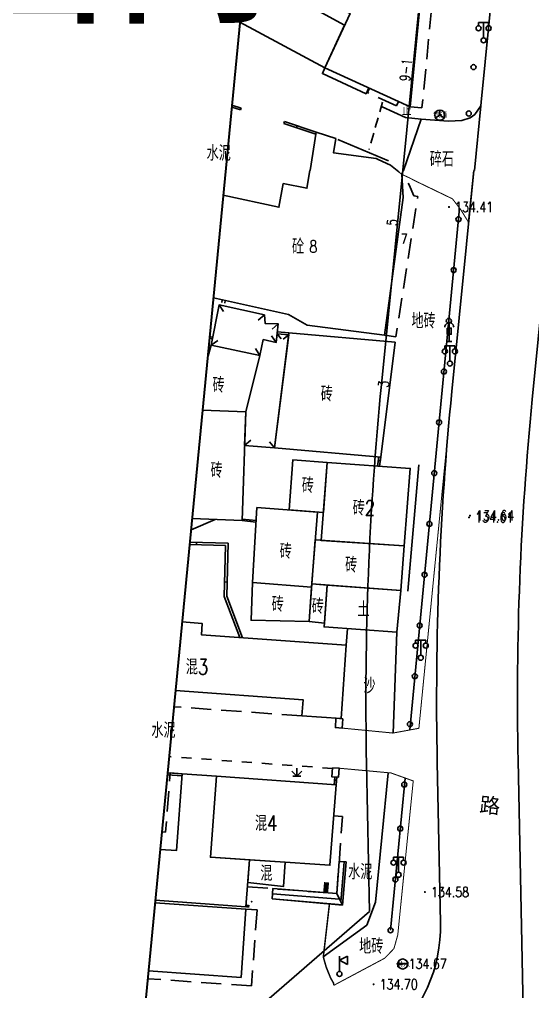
# Model space of a CAD drawing. Extents: x 529262 to 576451, y 2694391 to 2717535.
# Drawn here: x 565128.8 to 565179.6, y 2710315.3 to 2710411.6 of the extents above; entities that cross this region are included whole.
import ezdxf
from ezdxf.enums import TextEntityAlignment as Align
from ezdxf.xclip import XClip

# ---------------------------------------------------------------- set-up
doc = ezdxf.new("R2010")
doc.units = 0
doc.header["$XCLIPFRAME"] = 0
for name, pattern in [('ACAD_ISO12W100', [22, 12, -3, 0.5, -3, 0.5, -3]), ('X14', [1.6, 1, -0.6]), ('X5', [3, 2, -1]), ('X6', [2, 1, -1])]:
    doc.linetypes.add(name, pattern=pattern)
doc.layers.add('ASSIST', color=7, linetype='Continuous', plot=False)
for name, color, linetype in [('COMPONENT', 8, 'Continuous'), ('DLDW', 8, 'Continuous'), ('DLSS', 4, 'Continuous'), ('DMTZ', 8, 'Continuous'), ('GCD', 8, 'Continuous'), ('GXYZ', 8, 'Continuous'), ('JMD', 8, 'Continuous'), ('PP-COM', 7, 'Continuous'), ('RD-中线', 40, 'Continuous'), ('RD-侧石线', 130, 'Continuous'), ('RD-红线', 7, 'Continuous'), ('ZBTZ', 8, 'Continuous'), ('ZJ', 7, 'Continuous'), ('地块名称', 1, 'Continuous')]:
    doc.layers.add(name, color=color, linetype=linetype)
doc.layers.add('控制界线1', color=30, linetype='ACAD_ISO12W100', lineweight=35)
doc.styles.add('HZ', font='rs.shx', dxfattribs={"width": 0.8, "bigfont": 'hztxt.shx'})
doc.styles.add('STYLE1', font='simhei.ttf')
doc.styles.add('宋体', font='', dxfattribs={"width": 0.75})
doc.styles.add('等线体', font='simhei.ttf')
doc.styles.get('宋体').set_extended_font_data('SimSun')
doc.linetypes.add('10422', pattern='A,0.75,[150,AAA.SHX,S=0.5,R=0,X=0,Y=0.5],1.5,[177,AAA.SHX,S=1,R=0,X=0,Y=0.4],0.75', length=3)
doc.linetypes.add('1161', pattern='A,0,[149,AAA.SHX,S=0.15,R=0,X=0,Y=0],-1.6', length=1.6)
doc.linetypes.add('443', pattern='A,9.4,[169,AAA.SHX,S=1,R=0,X=0,Y=0.15],0.6', length=10)

# ---------------------------------------------------------------- blocks, each defined once
blk = doc.blocks.new('A$C19FD0107')
at = {"layer": 'RD-中线', "color": 8, "linetype": 'Continuous', "flags": 128}
blk.add_lwpolyline([(-5786, 16309.457), (-5818.395, 15983.383, 0.029847), (-5819.803, 15947.626), (-5819.001, 15908.169)], format="xyb", dxfattribs=at)
at = {"layer": 'RD-红线', "color": 8, "linetype": 'Continuous', "flags": 128}
blk.add_lwpolyline([(-5823.027, 16088.488), (-5823.126, 16087.493), (-5823.179, 16086.957), (-5831.276, 16005.458)], dxfattribs=at)
blk.add_lwpolyline([(-5831.276, 16005.458), (-5833.322, 15984.866, 0.029847), (-5834.8, 15947.321), (-5834.502, 15932.682)], format="xyb", dxfattribs=at)
at = {"layer": 'RD-红线', "color": 8}
blk.add_lwpolyline([(-5851.906, 15917.571), (-5834.502, 15932.682, 0.468426)], format="xyb", dxfattribs=at)
blk = doc.blocks.new('GC200')
at = {"linetype": 'Continuous', "const_width": 0.2, "flags": 128}
blk.add_lwpolyline([(-0.1, 0, 1), (0.1, 0, 1)], format="xyb", close=True, dxfattribs=at)
blk = doc.blocks.new('gc097')
at = {"color": 8}
for p, q in [((-1, 2.9), (-1, 3.5)), ((-1, 3.5), (1, 3.5)), ((0, 0.5), (0, 3.5)), ((1, 3.5), (1, 2.9))]:
    blk.add_line(p, q, dxfattribs=at)
for centre in [(-1, 2.4), (1, 2.4), (0, 0)]:
    blk.add_circle(centre, 0.5, dxfattribs=at)
blk = doc.blocks.new('gc170')
at = {"color": 8, "linetype": 'Continuous'}
blk.add_circle((0, 0), 0.5, dxfattribs=at)
blk = doc.blocks.new('gcbj0101')
blk.add_line((-1, 0), (1, 0))
blk.add_circle((0, 0), 1)
blk = doc.blocks.new('gcbj0107')
for q in [(-0.87, -0.5), (0, 1), (0.87, -0.5)]:
    blk.add_line((0, 0), q)
blk.add_circle((0, 0), 1)

msp = doc.modelspace()

# ---------------------------------------------------------------- linework, layer by layer
at = {"layer": 'ASSIST', "color": 252, "linetype": 'Continuous', "flags": 128}
for points in [[(565172.402, 2710392.959), (565167.462, 2710341.256)], [(565172.402, 2710392.959), (565167.462, 2710341.256)], [(565148.21, 2710362.108), (565145.822, 2710361.067)], [(565148.21, 2710362.108), (565145.822, 2710361.067)], [(565167.008, 2710336.499), (565165.567, 2710321.42)], [(565167.008, 2710336.499), (565165.567, 2710321.42)]]:
    msp.add_lwpolyline(points, dxfattribs=at)
for points in [[(565161.174, 2710328.193), (565160.489, 2710328.243), (565160.253, 2710325.045), (565160.811, 2710323.917)], [(565161.174, 2710328.193), (565160.489, 2710328.243), (565160.253, 2710325.045), (565160.811, 2710323.917)], [(565153.837, 2710324.539), (565153.915, 2710325.54), (565160.253, 2710325.045), (565160.811, 2710323.917)], [(565153.837, 2710324.539), (565153.915, 2710325.54), (565160.253, 2710325.045), (565160.811, 2710323.917)]]:
    msp.add_lwpolyline(points, close=True, dxfattribs=at)
at = {"layer": 'ASSIST', "color": 252, "linetype": 'Continuous'}
msp.add_point((565151.811, 2710324.261), dxfattribs=at)
msp.add_point((565151.811, 2710324.261), dxfattribs=at)
at = {"layer": 'DLDW', "color": 252, "linetype": 'Continuous'}
for p, q in [((565171.379, 2710379.745, 1.85), (565171.379, 2710381.597, 1.85)), ((565171.129, 2710379.745, 1.85), (565171.629, 2710379.745, 1.85))]:
    msp.add_line(p, q, dxfattribs=at)
at = {"layer": 'DLDW', "color": 252}
for p, q in [((565170.944, 2710379.005), (565170.944, 2710379.305)), ((565170.944, 2710379.305), (565171.944, 2710379.305)), ((565171.444, 2710377.805), (565171.444, 2710379.305)), ((565171.944, 2710379.305), (565171.944, 2710379.005)), ((565168.052, 2710349.86), (565168.052, 2710350.16)), ((565168.052, 2710350.16), (565169.052, 2710350.16)), ((565168.552, 2710348.66), (565168.552, 2710350.16)), ((565169.052, 2710350.16), (565169.052, 2710349.86)), ((565165.863, 2710328.363), (565165.863, 2710328.663)), ((565165.863, 2710328.663), (565166.863, 2710328.663)), ((565166.363, 2710327.163), (565166.363, 2710328.663)), ((565166.863, 2710328.663), (565166.863, 2710328.363)), ((565160.513, 2710317.34, 134.87), (565160.513, 2710318.84, 134.87)), ((565160.513, 2710318.44, 134.87), (565161.313, 2710318.84, 134.87)), ((565161.313, 2710318.04, 134.87), (565160.513, 2710318.44, 134.87)), ((565161.313, 2710318.84, 134.87), (565161.313, 2710318.04, 134.87))]:
    msp.add_line(p, q, dxfattribs=at)
at = {"layer": 'DLDW', "color": 252, "linetype": 'X14', "flags": 128}
msp.add_lwpolyline([(565164.766, 2710403.442), (565163.449, 2710398.757)], dxfattribs=at)
at = {"layer": 'DLDW', "color": 252, "linetype": 'Continuous', "elevation": 1.85}
msp.add_lwpolyline([(565171.186, 2710381.074), (565171.571, 2710381.074), (565171.571, 2710380.458), (565171.186, 2710380.458)], close=True, dxfattribs=at)
at = {"layer": 'DLDW', "color": 252}
for centre in [(565170.944, 2710378.755), (565171.944, 2710378.755), (565171.444, 2710377.555), (565168.052, 2710349.61), (565169.052, 2710349.61), (565168.552, 2710348.41), (565165.863, 2710328.113), (565166.863, 2710328.113), (565166.363, 2710326.913), (565160.513, 2710317.09, 134.87)]:
    msp.add_circle(centre, 0.25, dxfattribs=at)
at = {"layer": 'DLDW', "color": 252, "linetype": 'Continuous'}
msp.add_ellipse((565171.381, 2710381.157, 1.85), major_axis=(0, 0.442), ratio=1, start_param=4.712389, end_param=7.853982, dxfattribs=at)
at = {"layer": 'DLSS', "linetype": 'Continuous'}
msp.add_lwpolyline([(565174.119, 2710458.363), (565178.184, 2710456.991), (565179.529, 2710455.381), (565179.576, 2710454.667), (565176.939, 2710427.766), (565174.526, 2710403.452), (565174.518, 2710403.093), (565173.903, 2710402.237), (565173.455, 2710401.889), (565172.626, 2710401.616), (565171.293, 2710401.566), (565168.59, 2710401.747)], dxfattribs=at)
at = {"layer": 'DLSS', "linetype": 'Continuous', "flags": 128}
for points, const_width, elevation in [([(565160.768, 2710341.443), (565165.813, 2710340.953), (565168.374, 2710341.424), (565173.295, 2710391.534), (565172.479, 2710392.859), (565171.692, 2710393.873), (565168.125, 2710395.595), (565167.389, 2710395.973), (565166.679, 2710396.295)], 0.1, 134.921), ([(565159.523, 2710324.032), (565158.916, 2710318.774), (565159.188, 2710317.803), (565159.411, 2710317.245), (565159.635, 2710316.695), (565159.928, 2710316.179), (565159.951, 2710315.96)], 0.15, 135.212)]:
    msp.add_lwpolyline(points, dxfattribs=dict(at, const_width=const_width, elevation=elevation))
at = {"layer": 'DLSS', "linetype": 'X6', "flags": 128}
msp.add_lwpolyline([(565159.827, 2710337.449), (565143.66, 2710338.624)], dxfattribs=at)
at = {"layer": 'DLSS', "linetype": 'Continuous', "const_width": 0.1}
msp.add_lwpolyline([(565160.469, 2710337.469), (565165.616, 2710336.998), (565167.815, 2710336.21), (565166.283, 2710320.949), (565165.901, 2710319.594), (565164.987, 2710318.646), (565159.951, 2710315.96)], dxfattribs=at)
at = {"layer": 'DMTZ', "linetype": '10422', "flags": 128}
for points, elevation in [([(565163.413, 2710404.859), (565163.15, 2710404.281), (565158.818, 2710406.284), (565159.063, 2710406.844)], -522.445), ([(565168.59, 2710401.747), (565167.054, 2710401.914), (565164.728, 2710402.984)], 134.223)]:
    msp.add_lwpolyline(points, dxfattribs=dict(at, elevation=elevation))
for points in [[(565160.365, 2710399.745), (565165.367, 2710397.646)], [(565167.279, 2710355.002), (565168.369, 2710367.524)]]:
    msp.add_lwpolyline(points, dxfattribs=at)
at = {"layer": 'JMD', "linetype": 'Continuous'}
for p, q in [((565150.792, 2710402.862), (565150.733, 2710402.672)), ((565155.087, 2710401.517), (565155.023, 2710401.327)), ((565156.339, 2710401.098), (565156.275, 2710400.909)), ((565148.603, 2710383.364), (565149.04, 2710382.694)), ((565153.083, 2710382.372), (565152.479, 2710381.847)), ((565154.45, 2710381.484), (565153.847, 2710380.959)), ((565147.805, 2710379.389), (565148.474, 2710379.828)), ((565154.258, 2710379.641), (565153.79, 2710380.289)), ((565154.364, 2710380.487), (565154.753, 2710379.991)), ((565155.492, 2710380.389), (565154.953, 2710379.977)), ((565152.638, 2710378.358), (565152.204, 2710379.03)), ((565151.13, 2710369.428), (565151.727, 2710369.961)), ((565154.088, 2710369.193), (565153.582, 2710369.814)), ((565164.554, 2710367.925), (565164.356, 2710367.95)), ((565151.703, 2710361.903, 134.922), (565151.719, 2710362.052, 134.922)), ((565146.378, 2710359.856, 135.125), (565146.372, 2710359.6, 135.125)), ((565149.411, 2710355.909, 134.811), (565149.156, 2710355.916, 134.811)), ((565160.219, 2710336.277, 135.027), (565160.019, 2710336.291, 135.027)), ((565160.489, 2710328.243), (565160.253, 2710325.045)), ((565161.174, 2710328.193), (565160.489, 2710328.243)), ((565160.987, 2710328.207), (565160.659, 2710324.225)), ((565153.837, 2710324.539), (565153.915, 2710325.54)), ((565153.877, 2710325.041), (565160.531, 2710324.483)), ((565153.915, 2710325.54), (565160.253, 2710325.045)), ((565160.253, 2710325.045), (565160.811, 2710323.917)), ((565160.253, 2710325.045), (565160.811, 2710323.917)), ((565153.838, 2710324.543), (565160.809, 2710323.921))]:
    msp.add_line(p, q, dxfattribs=at)
at = {"layer": 'JMD', "linetype": 'Continuous', "flags": 128}
for points, elevation in [([(565159.063, 2710406.844), (565167.507, 2710402.992), (565171.212, 2710441.266), (565164.093, 2710442.67), (565163.604, 2710437.996), (565162.119, 2710418.799), (565161.882, 2710416.044), (565160.356, 2710412.868), (565161.561, 2710412.235), (565159.063, 2710406.844)], -2.629), ([(565147.805, 2710379.389), (565148.603, 2710383.364), (565153.083, 2710382.372), (565153.149, 2710381.529), (565154.45, 2710381.484), (565154.258, 2710379.641), (565152.977, 2710379.921), (565152.638, 2710378.358)], 1.189), ([(565166.028, 2710379.677), (565155.517, 2710380.588), (565154.088, 2710369.193), (565164.599, 2710368.283)], 0.751), ([(565159.299, 2710367.762), (565155.909, 2710368.019), (565155.532, 2710363.048), (565158.922, 2710362.791)], -0.084), ([(565159.299, 2710367.762), (565167.513, 2710367.172), (565166.904, 2710359.508), (565158.713, 2710360.041)], -0.084), ([(565152.328, 2710363.291), (565158.323, 2710362.837), (565157.759, 2710355.393), (565151.904, 2710355.861)], -134.018), ([(565157.785, 2710355.727), (565158.114, 2710360.08), (565166.904, 2710359.508), (565166.593, 2710355.06)], -528.78), ([(565157.503, 2710352.01), (565151.763, 2710352.125), (565151.904, 2710355.861), (565157.759, 2710355.393)], -134.018), ([(565159.307, 2710355.612), (565157.785, 2710355.727), (565157.503, 2710352.01), (565159.021, 2710351.837)], -528.78), ([(565166.593, 2710355.06), (565159.307, 2710355.612), (565158.993, 2710351.469), (565166.184, 2710350.951)], -528.78), ([(565159.831, 2710337.512), (565160.469, 2710337.469), (565160.405, 2710336.568), (565159.767, 2710336.611)], 134.911), ([(565148.328, 2710336.689), (565160.188, 2710335.825), (565159.568, 2710327.849), (565147.744, 2710328.647)], 134.457), ([(565151.45, 2710326.143), (565154.983, 2710325.768), (565155.144, 2710328.148), (565151.625, 2710328.385)], 135.124)]:
    msp.add_lwpolyline(points, close=True, dxfattribs=dict(at, elevation=elevation))
at = {"layer": 'JMD', "linetype": 'Continuous'}
for points in [[(565167.507, 2710402.992), (565171.212, 2710441.266)], [(565146.925, 2710351.811), (565144.944, 2710351.954)], [(565160.691, 2710342.392), (565161.179, 2710349.645)]]:
    msp.add_lwpolyline(points, dxfattribs=at)
at = {"layer": 'JMD', "linetype": 'X5', "flags": 128}
for points, elevation in [([(565167.507, 2710402.992), (565168.681, 2710402.897), (565172.36, 2710440.966), (565171.212, 2710441.266)], -529.383), ([(565144.936, 2710336.924), (565143.764, 2710337.008), (565143.296, 2710331.141), (565142.942, 2710331.168)], -526.339)]:
    msp.add_lwpolyline(points, dxfattribs=dict(at, elevation=elevation))
at = {"layer": 'JMD', "linetype": 'Continuous', "elevation": 523.287}
msp.add_lwpolyline([(565150.665, 2710411.355), (565159.063, 2710406.844), (565161.024, 2710411.076), (565158.404, 2710412.483), (565159.954, 2710415.368), (565151.483, 2710419.846)], dxfattribs=at)
at = {"layer": 'JMD', "linetype": 'X5'}
for points, elevation in [([(565166.359, 2710403.516), (565166.165, 2710403.09), (565163.295, 2710404.399), (565163.489, 2710404.825)], -528.73), ([(565151.418, 2710325.734), (565160.253, 2710325.045), (565160.816, 2710332.7), (565159.951, 2710332.767)], -527.739), ([(565151.247, 2710323.505), (565152.358, 2710323.428), (565151.811, 2710315.922), (565141.54, 2710316.611)], -527.764)]:
    msp.add_lwpolyline(points, dxfattribs=dict(at, elevation=elevation))
at = {"layer": 'JMD', "linetype": 'Continuous', "flags": 128}
for points in [[(565150.733, 2710402.672), (565149.855, 2710402.947)], [(565150.792, 2710402.862), (565149.875, 2710403.15)], [(565158.185, 2710400.27), (565155.023, 2710401.327)], [(565158.217, 2710400.47), (565155.087, 2710401.517)], [(565157.619, 2710396.687), (565158.217, 2710400.47), (565160.144, 2710399.847), (565159.926, 2710398.42), (565164.143, 2710397.862), (565164.348, 2710397.769), (565165.562, 2710397.194), (565166.222, 2710396.687)], [(565166.219, 2710396.687), (565166.381, 2710396.562), (565166.679, 2710396.295), (565166.822, 2710393.999), (565164.975, 2710380.357), (565157.318, 2710381.358), (565155.464, 2710382.418), (565148.036, 2710384.064)], [(565149.016, 2710394.235), (565154.528, 2710393.037), (565154.956, 2710395.377), (565157.298, 2710394.923), (565157.577, 2710396.687)], [(565148.864, 2710383.603), (565148.916, 2710383.847)], [(565149.157, 2710383.54), (565149.21, 2710383.784)], [(565155.492, 2710380.389), (565154.347, 2710380.489)], [(565155.517, 2710380.588), (565154.367, 2710380.688)], [(565164.4, 2710368.3), (565164.287, 2710367.404)], [(565164.599, 2710368.283), (565164.487, 2710367.389)]]:
    msp.add_lwpolyline(points, dxfattribs=at)
at = {"layer": 'JMD', "linetype": 'X5', "flags": 128}
msp.add_lwpolyline([(565164.975, 2710380.357), (565166.107, 2710380.204), (565168.266, 2710394.117), (565167.869, 2710394.183), (565167.424, 2710395.269), (565166.679, 2710396.295)], dxfattribs=at)
at = {"layer": 'JMD', "linetype": 'Continuous', "flags": 128}
for points, elevation in [([(565147.652, 2710380.072), (565147.932, 2710380.018)], 135.067), ([(565147.666, 2710380.222), (565147.961, 2710380.165)], 135.067), ([(565146.966, 2710372.949), (565151.244, 2710372.771), (565152.638, 2710378.358), (565147.805, 2710379.389), (565147.462, 2710378.103)], 135.086), ([(565145.931, 2710362.207), (565150.877, 2710361.991), (565151.244, 2710372.771), (565146.966, 2710372.949)], 1.404), ([(565150.877, 2710361.991), (565152.246, 2710361.845)], 134.922), ([(565150.882, 2710362.142), (565152.254, 2710361.995)], 134.922), ([(565145.682, 2710359.619), (565149.25, 2710359.527)], 135.125), ([(565145.707, 2710359.873), (565149.512, 2710359.776)], 135.125), ([(565150.641, 2710350.408), (565149.118, 2710354.48), (565149.25, 2710359.527)], 134.811), ([(565149.256, 2710359.783), (565149.256, 2710359.783)], 134.811), ([(565150.922, 2710350.388), (565149.375, 2710354.523), (565149.512, 2710359.776)], 134.811), ([(565149.506, 2710359.52), (565149.506, 2710359.52)], 135.125), ([(565144.944, 2710351.954), (565146.925, 2710351.811), (565146.844, 2710350.683), (565161.179, 2710349.645), (565160.691, 2710342.392), (565156.799, 2710342.644), (565156.916, 2710344.25), (565144.29, 2710345.164)], 134.948), ([(565142.29, 2710324.399), (565151.263, 2710323.747), (565151.625, 2710328.385), (565147.744, 2710328.647), (565148.328, 2710336.689), (565144.936, 2710336.924), (565144.382, 2710329.303), (565142.774, 2710329.422)], 134.457), ([(565143.487, 2710336.825), (565144.922, 2710336.724)], -529.208), ([(565143.506, 2710337.024), (565144.936, 2710336.924)], -529.208), ([(565159.989, 2710335.838), (565160.04, 2710336.593)], 135.027), ([(565160.188, 2710335.825), (565160.239, 2710336.579)], 135.027), ([(565142.264, 2710324.128), (565151.247, 2710323.505), (565150.777, 2710316.742), (565141.616, 2710317.4)], 135.099)]:
    msp.add_lwpolyline(points, dxfattribs=dict(at, elevation=elevation))
for points in [[(565155.492, 2710380.389), (565154.347, 2710380.489), (565154.258, 2710379.641), (565152.977, 2710379.921), (565152.638, 2710378.358), (565151.244, 2710372.771), (565151.13, 2710369.428), (565154.088, 2710369.193)], [(565160.854, 2710342.37), (565160.168, 2710342.426), (565160.107, 2710341.487), (565160.768, 2710341.443)]]:
    msp.add_lwpolyline(points, close=True, dxfattribs=at)
at = {"layer": 'JMD', "linetype": 'X5'}
msp.add_lwpolyline([(565156.799, 2710342.644), (565144.136, 2710343.565)], dxfattribs=at)
at = {"layer": 'JMD', "const_width": 1}
msp.add_lwpolyline([(565158.944, 2710325.693), (565159.442, 2710325.647)], dxfattribs=at)
at = {"layer": 'JMD', "linetype": '443', "const_width": 0.3, "elevation": 135.099, "flags": 128}
msp.add_lwpolyline([(565151.448, 2710323.659), (565151.471, 2710323.94)], dxfattribs=at)
at = {"layer": 'RD-侧石线', "color": 252, "linetype": 'Continuous', "flags": 128}
msp.add_lwpolyline([(565173.813, 2710396.687), (565171.637, 2710374.777, 0.029847), (565170.192, 2710338.066), (565170.515, 2710322.142)], format="xyb", dxfattribs=at)
msp.add_lwpolyline([(565173.813, 2710396.687), (565171.637, 2710374.777, 0.029847), (565170.192, 2710338.066), (565170.515, 2710322.142)], format="xyb", dxfattribs=at)
msp.add_lwpolyline([(565173.813, 2710396.687), (565171.637, 2710374.777, 0.029847), (565170.192, 2710338.066), (565170.515, 2710322.142)], format="xyb", dxfattribs=at)
at = {"layer": 'RD-侧石线', "color": 252, "linetype": 'Continuous'}
msp.add_lwpolyline([(565153.112, 2710307.032, 0.468426), (565170.515, 2710322.142, 0.468426)], format="xyb", dxfattribs=at)
msp.add_lwpolyline([(565153.112, 2710307.032, 0.468426), (565170.515, 2710322.142, 0.468426)], format="xyb", dxfattribs=at)
msp.add_lwpolyline([(565153.112, 2710307.032, 0.468426), (565170.515, 2710322.142, 0.468426)], format="xyb", dxfattribs=at)
at = {"layer": 'ZBTZ'}
for p, q in [((565156.29, 2710336.685), (565156.29, 2710337.485)), ((565155.79, 2710337.185), (565156.29, 2710336.685)), ((565155.89, 2710336.685), (565156.69, 2710336.685)), ((565156.29, 2710336.685), (565156.79, 2710337.185))]:
    msp.add_line(p, q, dxfattribs=at)
at = {"layer": 'ZBTZ', "linetype": '1161', "flags": 128}
for points, elevation in [([(565173.862, 2710396.687), (565174.518, 2710403.093)], 134.193), ([(565168.59, 2710401.747), (565166.859, 2710396.687)], 134.223), ([(565166.813, 2710396.687), (565166.679, 2710396.295)], 134.223), ([(565173.295, 2710391.534), (565173.822, 2710396.687)], 134.193), ([(565161.179, 2710349.645), (565161.299, 2710351.303)], 134.948), ([(565166.184, 2710350.951), (565165.813, 2710340.953)], 135.454)]:
    msp.add_lwpolyline(points, dxfattribs=dict(at, elevation=elevation))
at = {"layer": 'ZBTZ', "linetype": '1161'}
msp.add_lwpolyline([(565158.916, 2710318.774), (565163.226, 2710321.935), (565164.082, 2710324.205), (565165.342, 2710337.023)], dxfattribs=at)
at = {"layer": 'ZBTZ', "linetype": 'Continuous'}
for centre in [(565172.296, 2710391.851), (565171.816, 2710386.82), (565171.335, 2710381.79), (565170.854, 2710376.759), (565170.374, 2710371.728), (565169.893, 2710366.697), (565169.412, 2710361.666), (565168.932, 2710356.636), (565168.451, 2710351.605), (565167.97, 2710346.574), (565167.49, 2710341.831), (565166.924, 2710335.849), (565166.528, 2710331.482), (565166.048, 2710326.451), (565165.567, 2710321.42)]:
    msp.add_circle(centre, 0.25, dxfattribs=at)
at = {"layer": '控制界线1', "color": 252, "linetype": 'Continuous', "flags": 128}
msp.add_lwpolyline([(565188.368, 2710139.189), (565315.579, 2710129.586), (565330.583, 2710250.72), (565247.22, 2710284.672), (565280.117, 2710817.13), (565209.112, 2710830.885), (565187.376, 2710792.516), (565139.509, 2710295.527), (565131.76, 2710174.472)], close=True, dxfattribs=at)
msp.add_lwpolyline([(565188.368, 2710139.189), (565315.579, 2710129.586), (565330.583, 2710250.72), (565247.22, 2710284.672), (565280.117, 2710817.13), (565209.112, 2710830.885), (565187.376, 2710792.516), (565139.509, 2710295.527), (565131.76, 2710174.472)], close=True, dxfattribs=at)
msp.add_lwpolyline([(565188.368, 2710139.189), (565315.579, 2710129.586), (565330.583, 2710250.72), (565247.22, 2710284.672), (565280.117, 2710817.13), (565209.112, 2710830.885), (565187.376, 2710792.516), (565139.509, 2710295.527), (565131.76, 2710174.472)], close=True, dxfattribs=at)

# ---------------------------------------------------------------- block references
at = {"layer": 'COMPONENT', "linetype": 'Continuous', "xscale": 0.5, "yscale": 0.5}
for name, p in [('gcbj0107', (565170.45, 2710402.156)), ('gcbj0101', (565166.771, 2710318.076))]:
    msp.add_blockref(name, p, dxfattribs=at)
at = {"layer": 'DLDW', "color": 252, "linetype": 'Continuous', "xscale": 0.5, "yscale": 0.5, "zscale": 0.5}
msp.add_blockref('gc097', (565174.778, 2710409.572, -133.595), dxfattribs=at)
at = {"layer": 'GCD', "linetype": 'Continuous'}
ref = msp.add_blockref('GC200', (565171.352, 2710393.062, 134.411), dxfattribs=dict(at, xscale=0.5, yscale=0.5, zscale=0.5))
ref.add_attrib('height', '134.41', dxfattribs={"linetype": 'Continuous', "height": 1, "style": 'HZ', "width": 0.8}).set_placement((565171.952, 2710393.062, 134.411), align=Align.MIDDLE_LEFT)
ref = msp.add_blockref('GC200', (565173.338, 2710362.312, 134.609), dxfattribs=dict(at, xscale=0.5, yscale=0.5, zscale=0.5))
ref.add_attrib('height', '134.61', dxfattribs={"linetype": 'Continuous', "height": 1, "style": 'HZ', "width": 0.8}).set_placement((565173.938, 2710362.312, 134.609), align=Align.MIDDLE_LEFT)
ref = msp.add_blockref('GC200', (565173.434, 2710362.495, 134.639), dxfattribs=dict(at, xscale=0.5, yscale=0.5, zscale=0.5))
ref.add_attrib('height', '134.64', dxfattribs={"linetype": 'Continuous', "height": 1, "style": 'HZ', "width": 0.8}).set_placement((565174.034, 2710362.495, 134.639), align=Align.MIDDLE_LEFT)
ref = msp.add_blockref('GC200', (565168.966, 2710325.202, 134.582), dxfattribs=dict(at, xscale=0.5, yscale=0.5, zscale=0.5))
ref.add_attrib('height', '134.58', dxfattribs={"linetype": 'Continuous', "height": 1, "style": 'HZ', "width": 0.8}).set_placement((565169.566, 2710325.202, 134.582), align=Align.MIDDLE_LEFT)
ref = msp.add_blockref('GC200', (565166.756, 2710318.1, 134.667), dxfattribs=dict(at, xscale=0.5, yscale=0.5, zscale=0.5))
ref.add_attrib('height', '134.67', dxfattribs={"linetype": 'Continuous', "height": 1, "style": 'HZ', "width": 0.8}).set_placement((565167.356, 2710318.1, 134.667), align=Align.MIDDLE_LEFT)
ref = msp.add_blockref('GC200', (565163.89, 2710316.065, 134.701), dxfattribs=dict(at, xscale=0.5, yscale=0.5, zscale=0.5))
ref.add_attrib('height', '134.70', dxfattribs={"linetype": 'Continuous', "height": 1, "style": 'HZ', "width": 0.8}).set_placement((565164.49, 2710316.065, 134.701), align=Align.MIDDLE_LEFT)
at = {"layer": 'PP-COM'}
ref = msp.add_blockref('A$C19FD0107', (570997.993, 2694390.603), dxfattribs=at)
XClip(ref).set_block_clipping_path([(-9366.4383134884, 14428.6043910822), (-3328.4480743363, 17452.7484863754)])
at = {"layer": 'ZBTZ', "linetype": 'Continuous', "xscale": 0.4999999998977561, "yscale": 0.4999999998977561, "zscale": 0.4999999998977561, "rotation": 264.5419293924721}
for p in [(565173.776, 2710406.917), (565173.307, 2710402.326)]:
    msp.add_blockref('gc170', p, dxfattribs=at)

# ---------------------------------------------------------------- texts
at = {"layer": 'GXYZ', "linetype": 'Continuous', "style": '宋体'}
for s, p in [('铁通', (565170.494, 2710402.206)), ('供水', (565166.798, 2710318.05))]:
    msp.add_text(s, height=0.5, dxfattribs=at).set_placement(p, align=Align.MIDDLE)
at = {"layer": 'JMD', "linetype": 'Continuous', "style": 'HZ', "width": 0.8}
for s, p in [('砼', (565157.018, 2710389.151)), ('砖', (565149.148, 2710375.413)), ('砖', (565159.861, 2710374.548)), ('砖', (565148.949, 2710366.979)), ('砖', (565157.992, 2710365.479)), ('砖2', (565164.043, 2710363.246)), ('砖', (565155.793, 2710358.955)), ('砖', (565162.276, 2710357.604)), ('砖', (565155.001, 2710353.713)), ('砖', (565158.962, 2710353.508)), ('土', (565163.486, 2710353.21)), ('混3', (565147.531, 2710347.506)), ('混4', (565154.38, 2710332.019)), ('混', (565153.883, 2710327.065))]:
    msp.add_text(s, height=1.5, rotation=0.00008, dxfattribs=at).set_placement(p, align=Align.MIDDLE_RIGHT)
msp.add_text('8', height=1.2, rotation=0.00008, dxfattribs=at).set_placement((565157.518, 2710389.151), align=Align.MIDDLE_LEFT)
at = {"layer": 'ZJ', "color": 8, "linetype": 'Continuous', "style": 'HZ', "width": 0.8}
for s, height, rotation, p in [('9-1', 1, 84.21245, (565167.087, 2710406.63)), ('5', 1, 84.21253, (565165.731, 2710391.547)), ('7', 1, 0.00008, (565166.918, 2710389.903)), ('地砖', 1.5, 0.00008, (565168.834, 2710381.848)), ('3', 1, 84.21253, (565164.893, 2710375.526)), ('沙', 1.5, 0.00008, (565163.476, 2710345.713)), ('水泥', 1.5, 0.00008, (565143.092, 2710341.298)), ('水泥', 1.5, 0.00008, (565162.573, 2710327.277)), ('地砖', 1.5, 0.00008, (565163.657, 2710319.904))]:
    msp.add_text(s, height=height, rotation=rotation, dxfattribs=at).set_placement(p, align=Align.MIDDLE)
for s, height, p in [('止', 1, (565167.16, 2710402.672)), ('水泥', 1.5, (565148.564, 2710398.473)), ('碎石', 1.5, (565170.648, 2710397.873))]:
    msp.add_text(s, height=height, dxfattribs=at).set_placement(p, align=Align.MIDDLE)
at = {"layer": 'ZJ', "color": 8, "linetype": 'Continuous', "style": '等线体'}
msp.add_text('路', height=1.5, rotation=354.63243, dxfattribs=at).set_placement((565175.41, 2710333.82), align=Align.MIDDLE)
at = {"layer": '地块名称', "color": 1, "style": 'STYLE1'}
msp.add_text('天成国际', height=15, dxfattribs=at).set_placement((565076.562, 2710412.873))

doc.saveas('drawing.dxf')
